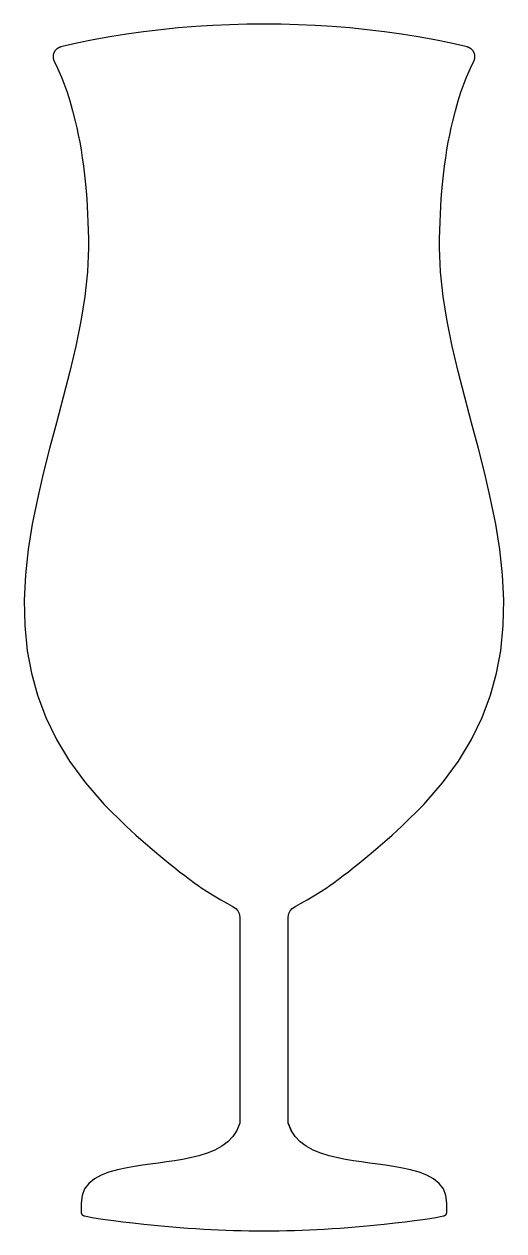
# Model space of a CAD drawing. Extents: x 569 to 849, y 356 to 1060.
import ezdxf

# ---------------------------------------------------------------- set-up
doc = ezdxf.new("R2010")
doc.units = 0
doc.header["$MEASUREMENT"] = 0
doc.layers.add('Poly', color=3, linetype='CONTINUOUS')

msp = doc.modelspace()

# ---------------------------------------------------------------- linework, layer by layer
at = {"layer": 'Poly', "color": 0, "true_color": 0x000000}
msp.add_lwpolyline([(722.8506, 419.0189), (722.8506, 459.1389), (722.8506, 499.2579), (722.8506, 539.3779), (723.177399, 541.503828), (723.906866, 543.077697), (725.183481, 544.373761), (727.151725, 545.666275), (729.956079, 547.229492), (733.741022, 549.337666), (738.651036, 552.26505), (744.8306, 556.2859), (747.120463, 557.862105), (749.562319, 559.590103), (752.161065, 561.479093), (754.9216, 563.538275), (757.848823, 565.776847), (760.947631, 568.204009), (764.222924, 570.828961), (767.6796, 573.6609), (770.078901, 575.66132), (772.561756, 577.759884), (775.129596, 579.9593), (777.78385, 582.262275), (780.525948, 584.671515), (783.357319, 587.189728), (786.279393, 589.819621), (789.2936, 592.5639), (801.94018, 605.036916), (812.819491, 617.613337), (822.034387, 630.283603), (829.687725, 643.03815), (835.88236, 655.867416), (840.721147, 668.761838), (844.306942, 681.711853), (846.7426, 694.7079), (848.240323, 709.454005), (848.546506, 724.232806), (847.810049, 739.030404), (846.17985, 753.8329), (843.804807, 768.626396), (840.833819, 783.396994), (837.415784, 798.130795), (833.6996, 812.8139), (829.72177, 827.853755), (825.748147, 842.810244), (821.940907, 857.668248), (818.462225, 872.41265), (815.474278, 887.028334), (813.139241, 901.500181), (811.619289, 915.813076), (811.0766, 929.9519), (811.106102, 935.042148), (811.192991, 940.001134), (811.33484, 944.829972), (811.529225, 949.529775), (811.773719, 954.101656), (812.065897, 958.546728), (812.403332, 962.866105), (812.7836, 967.0609), (813.34059, 972.356211), (813.960897, 977.443009), (814.639024, 982.323722), (815.369475, 987.000775), (816.146754, 991.476593), (816.965366, 995.753603), (817.819813, 999.83423), (818.7046, 1003.7209), (820.271766, 1009.921535), (821.884553, 1015.575291), (823.515645, 1020.69432), (825.137725, 1025.290775), (826.723477, 1029.376808), (828.245584, 1032.964572), (829.676731, 1036.066218), (830.9896, 1038.6939), (831.089397, 1038.895613), (831.181038, 1039.100103), (831.264522, 1039.307148), (831.33985, 1039.516525), (831.407022, 1039.728011), (831.466038, 1039.941384), (831.516897, 1040.156421), (831.5596, 1040.3729), (831.594426, 1040.59247), (831.620897, 1040.813025), (831.639, 1041.03433), (831.648725, 1041.25615), (831.650059, 1041.478252), (831.642991, 1041.7004), (831.627508, 1041.922361), (831.6036, 1042.1439), (831.572057, 1042.362111), (831.532194, 1042.579338), (831.484034, 1042.795345), (831.4276, 1043.0099), (831.362916, 1043.222767), (831.290006, 1043.433713), (831.208893, 1043.642502), (831.1196, 1043.8489), (831.022553, 1044.05142), (830.918287, 1044.249369), (830.806991, 1044.442584), (830.68885, 1044.6309), (830.564053, 1044.814154), (830.432788, 1044.992181), (830.295241, 1045.164818), (830.1516, 1045.3319), (830.000088, 1045.495048), (829.842694, 1045.65215), (829.679627, 1045.803064), (829.5111, 1045.94765), (829.337323, 1046.085767), (829.158506, 1046.217275), (828.974862, 1046.342033), (828.7866, 1046.4599), (828.595381, 1046.569656), (828.39985, 1046.672322), (828.200194, 1046.767746), (827.9966, 1046.855775), (827.789256, 1046.936257), (827.57835, 1047.009041), (827.364069, 1047.073972), (827.1466, 1047.1309), (817.792664, 1049.277728), (808.269991, 1051.235463), (798.594153, 1053.004103), (788.780725, 1054.58365), (778.845282, 1055.974103), (768.803397, 1057.175463), (758.670645, 1058.187728), (748.4626, 1059.0109), (738.560051, 1059.626093), (728.615959, 1060.065447), (718.644282, 1060.328996), (708.658975, 1060.416775), (698.673996, 1060.32882), (688.703303, 1060.065166), (678.760852, 1059.625847), (668.8606, 1059.0109), (658.649561, 1058.187359), (648.5146, 1057.174759), (638.471327, 1055.973136), (628.53535, 1054.582525), (618.72228, 1053.002961), (609.047725, 1051.234478), (599.527295, 1049.277113), (590.1766, 1047.1309), (589.959133, 1047.073972), (589.744866, 1047.009041), (589.533996, 1046.936257), (589.326725, 1046.855775), (589.12325, 1046.767746), (588.923772, 1046.672322), (588.728489, 1046.569656), (588.5376, 1046.4599), (588.348721, 1046.342033), (588.164694, 1046.217275), (587.985682, 1046.085767), (587.81185, 1045.94765), (587.643362, 1045.803064), (587.480381, 1045.65215), (587.323073, 1045.495048), (587.1716, 1045.3319), (587.027959, 1045.164818), (586.890413, 1044.992181), (586.759147, 1044.814154), (586.63435, 1044.6309), (586.516209, 1044.442584), (586.404913, 1044.249369), (586.300647, 1044.05142), (586.2036, 1043.8489), (586.114307, 1043.642502), (586.033194, 1043.433713), (585.960284, 1043.222767), (585.8956, 1043.0099), (585.839166, 1042.795345), (585.791006, 1042.579338), (585.751143, 1042.362111), (585.7196, 1042.1439), (585.695692, 1041.922361), (585.680209, 1041.7004), (585.673141, 1041.478252), (585.674475, 1041.25615), (585.6842, 1041.03433), (585.702303, 1040.813025), (585.728774, 1040.59247), (585.7636, 1040.3729), (585.806303, 1040.156421), (585.857162, 1039.941384), (585.916178, 1039.728011), (585.98335, 1039.516525), (586.058678, 1039.307148), (586.142162, 1039.100103), (586.233803, 1038.895613), (586.3336, 1038.6939), (587.646141, 1036.066218), (589.077053, 1032.964572), (590.59902, 1029.376808), (592.184725, 1025.290775), (593.806852, 1020.69432), (595.438084, 1015.575291), (597.051106, 1009.921535), (598.6186, 1003.7209), (599.503344, 999.83423), (600.357678, 995.753603), (601.176129, 991.476593), (601.953225, 987.000775), (602.683493, 982.323722), (603.361459, 977.443009), (603.981653, 972.356211), (604.5386, 967.0609), (604.918911, 962.866105), (605.256459, 958.546728), (605.548797, 954.101656), (605.793475, 949.529775), (605.988043, 944.829972), (606.130053, 940.001134), (606.217055, 935.042148), (606.2466, 929.9519), (605.703911, 915.813076), (604.183959, 901.500181), (601.848922, 887.028334), (598.860975, 872.41265), (595.382293, 857.668248), (591.575053, 842.810244), (587.60143, 827.853755), (583.6236, 812.8139), (579.907416, 798.130795), (576.489381, 783.396994), (573.518393, 768.626396), (571.14335, 753.8329), (569.513151, 739.030404), (568.776694, 724.232806), (569.082877, 709.454005), (570.5806, 694.7079), (573.016258, 681.711853), (576.602053, 668.761838), (581.44084, 655.867416), (587.635475, 643.03815), (595.288813, 630.283603), (604.503709, 617.613338), (615.38302, 605.036916), (628.0296, 592.5639), (631.043805, 589.819621), (633.965866, 587.189728), (636.7972, 584.671515), (639.539225, 582.262275), (642.19336, 579.9593), (644.761022, 577.759884), (647.243629, 575.66132), (649.6426, 573.6609), (653.099317, 570.828961), (656.374709, 568.204009), (659.473641, 565.776847), (662.400975, 563.538275), (665.161575, 561.479093), (667.760303, 559.590103), (670.202024, 557.862105), (672.4916, 556.2859), (678.671495, 552.26505), (683.581756, 549.337666), (687.366877, 547.229492), (690.17135, 545.666275), (692.139666, 544.373761), (693.416319, 543.077697), (694.145799, 541.503828), (694.4726, 539.3779), (694.4726, 499.2579), (694.4726, 459.1389), (694.4726, 419.0189), (692.845522, 414.854683), (690.509413, 411.265353), (687.534584, 408.19814), (683.99135, 405.600275), (679.950022, 403.418988), (675.480913, 401.601509), (670.654334, 400.09507), (665.5406, 398.8469), (661.043985, 397.954285), (656.434741, 397.176666), (651.755395, 396.482132), (647.048475, 395.838775), (642.356508, 395.214683), (637.722022, 394.577947), (633.187543, 393.896656), (628.7956, 393.1389), (623.304653, 391.97173), (618.231209, 390.544228), (613.672243, 388.783656), (609.724725, 386.617275), (606.485629, 383.972347), (604.051928, 380.776134), (602.520594, 376.955898), (601.9886, 372.4389), (601.9886, 370.7359), (601.9886, 369.0329), (601.9886, 367.3299), (601.992643, 367.189697), (602.004631, 367.051275), (602.024354, 366.914916), (602.0516, 366.7809), (602.086159, 366.649509), (602.127819, 366.521025), (602.17637, 366.395728), (602.2316, 366.2739), (602.294944, 366.152486), (602.36485, 366.03515), (602.441131, 365.922127), (602.5236, 365.81365), (602.612069, 365.709955), (602.70635, 365.611275), (602.806256, 365.517845), (602.9116, 365.4299), (603.019047, 365.34992), (603.131241, 365.275869), (603.247957, 365.207959), (603.368975, 365.1464), (603.494071, 365.091404), (603.623022, 365.043181), (603.755606, 365.001943), (603.8916, 364.9679), (605.79187, 364.591281), (608.488381, 364.121134), (611.93194, 363.572777), (616.07335, 362.961525), (620.863416, 362.302695), (626.252944, 361.611603), (632.192737, 360.903566), (638.6336, 360.1939), (642.574006, 359.788322), (646.65635, 359.390337), (650.871069, 359.002947), (655.2086, 358.62915), (659.659381, 358.271947), (664.21385, 357.934338), (668.862444, 357.619322), (673.5956, 357.3299), (677.842965, 357.097273), (682.142397, 356.889009), (686.487274, 356.70716), (690.870975, 356.553775), (695.286879, 356.430906), (699.728366, 356.340603), (704.188813, 356.284918), (708.6616, 356.2659), (713.134385, 356.284918), (717.594819, 356.340603), (722.036268, 356.430906), (726.4521, 356.553775), (730.835682, 356.70716), (735.180381, 356.889009), (739.479565, 357.097273), (743.7266, 357.3299), (748.460084, 357.619322), (753.108912, 357.934337), (757.663522, 358.271947), (762.11435, 358.62915), (766.451834, 359.002947), (770.666412, 359.390337), (774.748522, 359.788322), (778.6886, 360.1939), (785.129506, 360.903566), (791.069412, 361.611603), (796.4591, 362.302695), (801.24935, 362.961525), (805.390944, 363.572777), (808.834663, 364.121134), (811.531287, 364.591281), (813.4316, 364.9679), (813.567553, 365.001943), (813.700038, 365.043181), (813.828866, 365.091404), (813.95385, 365.1464), (814.074803, 365.207959), (814.191537, 365.275869), (814.303866, 365.34992), (814.4116, 365.4299), (814.516944, 365.517845), (814.61685, 365.611275), (814.711131, 365.709955), (814.7996, 365.81365), (814.882069, 365.922127), (814.95835, 366.03515), (815.028256, 366.152486), (815.0916, 366.2739), (815.1465, 366.395728), (815.194803, 366.521025), (815.236286, 366.649509), (815.270725, 366.7809), (815.297899, 366.914916), (815.317584, 367.051275), (815.329559, 367.189697), (815.3336, 367.3299), (815.3336, 369.0329), (815.3336, 370.7359), (815.3336, 372.4389), (814.801649, 376.955898), (813.270428, 380.776134), (810.836887, 383.972347), (807.597975, 386.617275), (803.650641, 388.783656), (799.091834, 390.544228), (794.018504, 391.97173), (788.5276, 393.1389), (784.135657, 393.896656), (779.601178, 394.577947), (774.966692, 395.214683), (770.274725, 395.838775), (765.567805, 396.482132), (760.888459, 397.176666), (756.279215, 397.954285), (751.7826, 398.8469), (746.668866, 400.09507), (741.842287, 401.601509), (737.373178, 403.418988), (733.33185, 405.600275), (729.788616, 408.19814), (726.813787, 411.265353), (724.477678, 414.854683), (722.8506, 419.0189), (724.477678, 414.854683), (722.8506, 419.0189)], dxfattribs=at)

doc.saveas('drawing.dxf')
